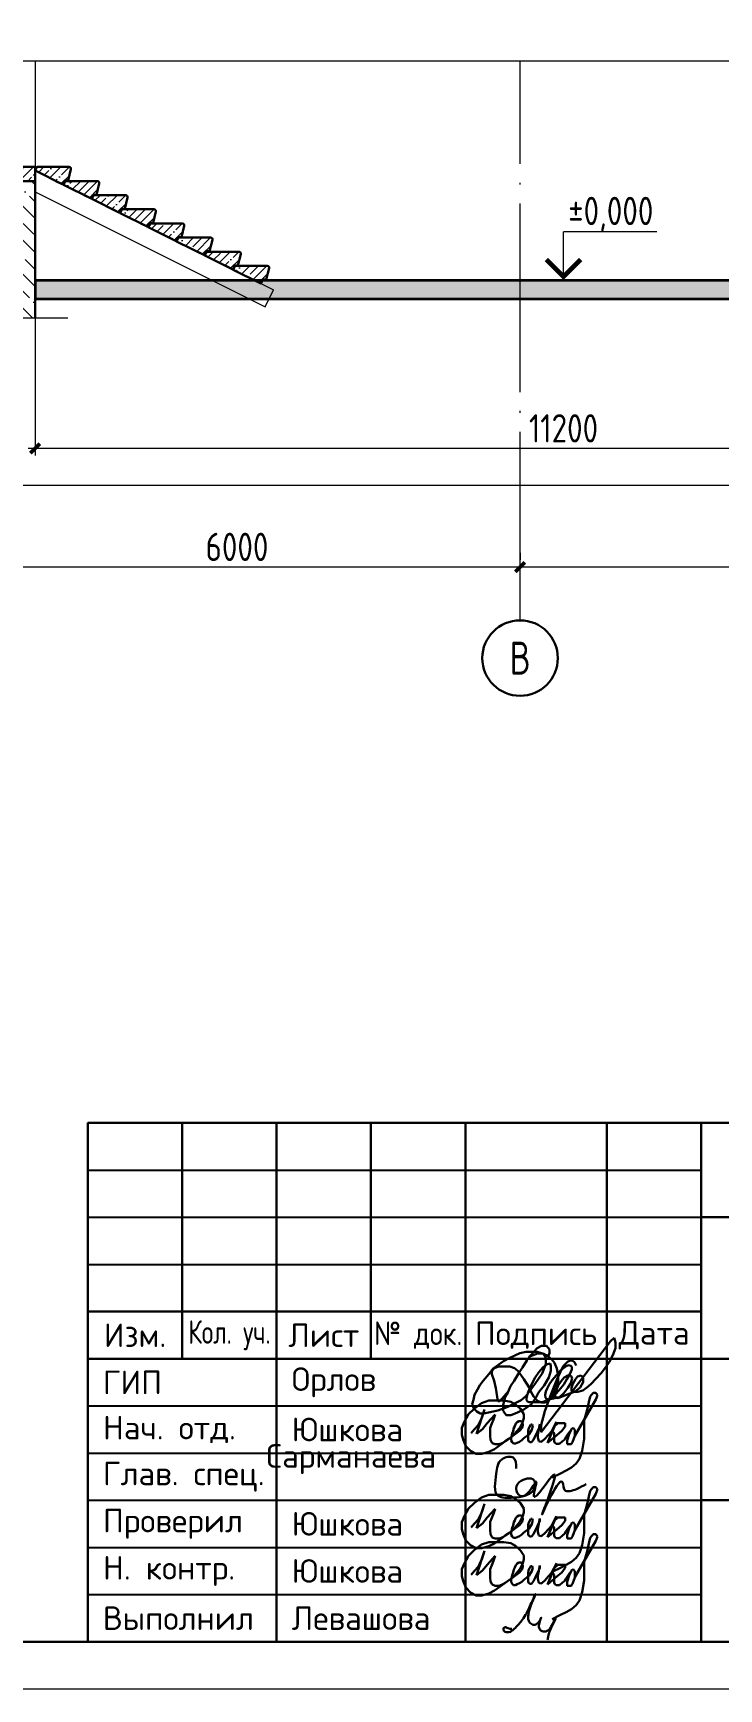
# Model space of a CAD drawing. Extents: x -965262 to 1142518, y -357520 to 71675.
# Drawn here: x 297687 to 304954, y -240088 to -222533 of the extents above; entities that cross this region are included whole.
import ezdxf

# ---------------------------------------------------------------- set-up
doc = ezdxf.new("R2010")
doc.units = 0
doc.header["$LTSCALE"] = 10
doc.linetypes.add('DOTE', pattern=[2.42, 2, -0.2, 0.02, -0.2])
doc.layers.get('0').update_dxf_attribs({"linetype": 'CONTINUOUS', "lineweight": 30})
doc.layers.get('Defpoints').update_dxf_attribs({"linetype": 'CONTINUOUS'})
for name, color, linetype, lineweight in [('DOTE', 7, 'DOTE', 9), ('полы', 3, 'CONTINUOUS', 35), ('Ростверк', 155, 'CONTINUOUS', 40), ('светиль', 40, 'CONTINUOUS', 30)]:
    doc.layers.add(name, color=color, linetype=linetype, lineweight=lineweight)
doc.styles.add('GOST 2.304', font='isocpeur.ttf', dxfattribs={"width": 0.75, "height": 250})
doc.styles.add('ГОСТ 2м', font='isocpeur.ttf', dxfattribs={"width": 0.8, "height": 250})
doc.dimstyles.new('ГОСТ 2м', dxfattribs={"dimtxt": 250, "dimasz": 100, "dimexe": 75, "dimexo": 150, "dimgap": 62.5, "dimtad": 1, "dimdec": 0, "dimtxsty": 'ГОСТ 2м', "dimblk": 'ARCHTICK', "dimcen": 150, "dimdle": 75, "dimclrd": 256, "dimclre": 256, "dimclrt": 256, "dimadec": 0, "dimazin": 0, "dimtfac": 1, "dimtdec": 0, "dimtmove": 0, "dimatfit": 3, "dimldrblk": 'OBLIQUE', "dimfxl": 1, "dimlwd": 15, "dimlwe": 15, "dimarcsym": 0})

# ---------------------------------------------------------------- blocks, each defined once
blk = doc.blocks.new('_ArchTick')
at = {"color": 0, "linetype": 'ByBlock', "lineweight": 0, "const_width": 0.4}
blk.add_lwpolyline([(-0.5, -0.5), (0.5, 0.5)], dxfattribs=at)
blk = doc.blocks.new('*D1704')
at = {"lineweight": 15, "ltscale": 100, "transparency": 16777216}
for p, q in [((302772, -228193), (308922, -228193)), ((302847, -228043), (302847, -228118)), ((308847, -228043), (308847, -228118))]:
    blk.add_line(p, q, dxfattribs=at)
at = {"layer": 'Defpoints', "color": 0, "lineweight": 15, "ltscale": 100, "transparency": 16777216}
for p in [(302847, -228193), (308847, -228193), (308847, -228193)]:
    blk.add_point(p, dxfattribs=at)
at = {"lineweight": 15, "ltscale": 100, "transparency": 16777216, "xscale": 100, "yscale": 100, "zscale": 100, "rotation": 180}
blk.add_blockref('_ArchTick', (302847, -228193), dxfattribs=at)
at = {"lineweight": 15, "ltscale": 100, "transparency": 16777216, "xscale": 100, "yscale": 100, "zscale": 100}
blk.add_blockref('_ArchTick', (308847, -228193), dxfattribs=at)
at = {"lineweight": 15, "ltscale": 100, "transparency": 16777216, "insert": (305847, -227980), "char_height": 250, "attachment_point": 5, "style": 'ГОСТ 2м'}
blk.add_mtext('{\\H1.2x;6000}', dxfattribs=at)
blk = doc.blocks.new('_Oblique')
at = {"color": 0, "linetype": 'ByBlock', "lineweight": -2}
blk.add_line((-0.5, -0.5), (0.5, 0.5), dxfattribs=at)
blk = doc.blocks.new('*D1705')
at = {"lineweight": 15, "ltscale": 100, "transparency": 16777216}
for p, q in [((296772, -228193), (302922, -228193)), ((302847, -228043), (302847, -228118)), ((296847, -228343), (296847, -228268))]:
    blk.add_line(p, q, dxfattribs=at)
at = {"layer": 'Defpoints', "color": 0, "lineweight": 15, "ltscale": 100, "transparency": 16777216}
for p in [(296847, -228193), (302847, -228193), (302847, -228193)]:
    blk.add_point(p, dxfattribs=at)
at = {"lineweight": 15, "ltscale": 100, "transparency": 16777216, "xscale": 100, "yscale": 100, "zscale": 100, "rotation": 180}
blk.add_blockref('_ArchTick', (296847, -228193), dxfattribs=at)
at = {"lineweight": 15, "ltscale": 100, "transparency": 16777216, "xscale": 100, "yscale": 100, "zscale": 100}
blk.add_blockref('_ArchTick', (302847, -228193), dxfattribs=at)
at = {"lineweight": 15, "ltscale": 100, "transparency": 16777216, "insert": (299847, -227980), "char_height": 250, "attachment_point": 5, "style": 'ГОСТ 2м'}
blk.add_mtext('{\\H1.2x;6000}', dxfattribs=at)
blk = doc.blocks.new('ступень')
at = {"lineweight": 15, "ltscale": 50}
h = blk.add_hatch(dxfattribs=at)
h.set_pattern_fill('ANSI35', color=256, scale=20, style=0)
h.paths.add_polyline_path([(-897032, 1029709, 0.48639), (-897051, 1029734), (-897388, 1029734, 0.284079), (-897393, 1029731), (-897411, 1029694), (-897117, 1029547), (-897098, 1029586, -0.284079), (-897093, 1029589), (-897061, 1029589)])
at = {"ltscale": 7.5}
for p, q in [((-897411, 1029694), (-897393, 1029731)), ((-897117, 1029547), (-897411, 1029694)), ((-897388, 1029734), (-897051, 1029734)), ((-897321, 1029734), (-897051, 1029734)), ((-897061, 1029589), (-897032, 1029709)), ((-897117, 1029547), (-897191, 1029584)), ((-897098, 1029586), (-897117, 1029547)), ((-897061, 1029589), (-897093, 1029589))]:
    blk.add_line(p, q, dxfattribs=at)
for centre, radius, start, end in [((-897388, 1029729), 5, 90, 153.4349), ((-897051, 1029714), 20, 346.2488, 90), ((-897093, 1029584), 5, 90, 153.4349)]:
    blk.add_arc(centre, radius, start, end, dxfattribs=at)
blk = doc.blocks.new('*D1717')
at = {"lineweight": 15, "ltscale": 50, "transparency": 16777216}
for p, q in [((297708, -225301), (297708, -227011)), ((308908, -225301), (308908, -227011)), ((308983, -226936), (297633, -226936))]:
    blk.add_line(p, q, dxfattribs=at)
at = {"layer": 'Defpoints', "color": 0, "lineweight": 15, "ltscale": 50, "transparency": 16777216}
for p in [(297708, -225151), (308908, -225151), (297708, -226936)]:
    blk.add_point(p, dxfattribs=at)
at = {"lineweight": 15, "ltscale": 50, "transparency": 16777216, "xscale": 100, "yscale": 100, "zscale": 100, "rotation": 180}
blk.add_blockref('_ArchTick', (297708, -226936), dxfattribs=at)
at = {"lineweight": 15, "ltscale": 50, "transparency": 16777216, "xscale": 100, "yscale": 100, "zscale": 100}
blk.add_blockref('_ArchTick', (308908, -226936), dxfattribs=at)
at = {"lineweight": 15, "ltscale": 50, "transparency": 16777216, "insert": (303308, -226723), "char_height": 250, "attachment_point": 5, "style": 'ГОСТ 2м'}
blk.add_mtext('{\\H1.2x;11200}', dxfattribs=at)
blk = doc.blocks.new('12314')
at = {"layer": 'светиль', "color": 7, "lineweight": 30}
for p, q in [((-140565.34, -9025.42), (-140566.15, -9025.6)), ((-140564.57, -9025.42), (-140565.34, -9025.42)), ((-140564.33, -9025.41), (-140564.8, -9025.96)), ((-140563.88, -9025.42), (-140564.57, -9025.42)), ((-140563.86, -9024.92), (-140564.33, -9025.41)), ((-140563.17, -9025.64), (-140563.88, -9025.42)), ((-140562.25, -9025.58), (-140562.25, -9025.09)), ((-140553.84, -9025.85), (-140553.48, -9024.93)), ((-140569.86, -9028.04), (-140569.59, -9027.58)), ((-140568.97, -9027.12), (-140569.69, -9027.65)), ((-140569.59, -9027.58), (-140568.96, -9027.35)), ((-140568.33, -9026.67), (-140568.97, -9027.12)), ((-140568.96, -9027.35), (-140568.18, -9027.35)), ((-140567.57, -9026.24), (-140568.33, -9026.67)), ((-140568.18, -9027.35), (-140567.49, -9027.35)), ((-140566.84, -9025.89), (-140567.57, -9026.24)), ((-140567.49, -9027.35), (-140566.88, -9027.58)), ((-140566.88, -9027.58), (-140566.44, -9027.96)), ((-140566.15, -9025.6), (-140566.84, -9025.89)), ((-140565.84, -9027.49), (-140566.24, -9028.17)), ((-140565.26, -9026.56), (-140565.84, -9027.49)), ((-140564.8, -9025.96), (-140565.26, -9026.56)), ((-140563.83, -9025.64), (-140564.97, -9026.08)), ((-140563.03, -9025.64), (-140563.83, -9025.64)), ((-140563.14, -9027.49), (-140563.64, -9028.1)), ((-140563.2, -9028.3), (-140562.73, -9027.06)), ((-140562.54, -9025.9), (-140563.17, -9025.64)), ((-140562.64, -9027.1), (-140563.14, -9027.49)), ((-140562.73, -9026.18), (-140563.03, -9025.64)), ((-140562.73, -9027.06), (-140562.73, -9026.18)), ((-140562.21, -9026.96), (-140562.64, -9027.1)), ((-140561.96, -9026.39), (-140562.54, -9025.9)), ((-140562.48, -9026.16), (-140562.25, -9025.58)), ((-140562.06, -9027.2), (-140562.21, -9026.96)), ((-140562.06, -9027.96), (-140562.06, -9027.2)), ((-140561.57, -9026.86), (-140561.96, -9026.39)), ((-140561.27, -9027.61), (-140561.57, -9026.86)), ((-140561.11, -9028.6), (-140561.27, -9027.61)), ((-140561.23, -9029), (-140560.44, -9027.33)), ((-140560.4, -9027.57), (-140560.77, -9027.9)), ((-140560.44, -9027.33), (-140559.85, -9026.75)), ((-140560.04, -9027.3), (-140560.4, -9027.57)), ((-140559.71, -9027.2), (-140560.04, -9027.3)), ((-140559.85, -9026.75), (-140559.52, -9026.57)), ((-140559.42, -9027.27), (-140559.71, -9027.2)), ((-140559.52, -9026.57), (-140559.22, -9026.57)), ((-140559.27, -9027.42), (-140559.42, -9027.27)), ((-140559.27, -9027.77), (-140559.27, -9027.42)), ((-140559.22, -9026.57), (-140558.92, -9026.81)), ((-140558.92, -9026.81), (-140558.69, -9027.25)), ((-140555.38, -9028.26), (-140554.82, -9027.5)), ((-140554.82, -9027.5), (-140554.34, -9026.8)), ((-140554.34, -9026.8), (-140553.84, -9025.85)), ((-140571.04, -9029.28), (-140571.46, -9029.82)), ((-140570.3, -9028.39), (-140571.04, -9029.28)), ((-140569.69, -9027.65), (-140570.3, -9028.39)), ((-140569.86, -9028.4), (-140569.86, -9028.04)), ((-140569.59, -9029.26), (-140569.86, -9028.4)), ((-140569.36, -9030.25), (-140569.59, -9029.26)), ((-140566.92, -9029.25), (-140567.41, -9029.95)), ((-140566.24, -9028.17), (-140566.92, -9029.25)), ((-140566.44, -9027.96), (-140566.02, -9028.46)), ((-140566.02, -9028.46), (-140565.66, -9029.03)), ((-140565.66, -9029.03), (-140565.26, -9029.64)), ((-140565.39, -9031.3), (-140564.18, -9029.72)), ((-140565.26, -9029.64), (-140564.95, -9030.14)), ((-140564.4, -9029.32), (-140564.7, -9029.97)), ((-140564.16, -9028.81), (-140564.4, -9029.32)), ((-140564.18, -9029.72), (-140563.2, -9028.3)), ((-140563.64, -9028.1), (-140564.16, -9028.81)), ((-140562.97, -9029.89), (-140562.35, -9028.81)), ((-140562.3, -9029.77), (-140562.54, -9030.28)), ((-140562.35, -9028.81), (-140562.06, -9027.96)), ((-140561.87, -9029.18), (-140562.3, -9029.77)), ((-140562.02, -9030.97), (-140561.23, -9029)), ((-140560.77, -9027.9), (-140561.87, -9029.18)), ((-140561.33, -9030.12), (-140561.11, -9029.29)), ((-140561.11, -9029.29), (-140561.11, -9028.6)), ((-140560.71, -9029.29), (-140561.09, -9029.88)), ((-140560.99, -9030.54), (-140560.36, -9029.73)), ((-140560.32, -9028.83), (-140560.71, -9029.29)), ((-140560.36, -9029.73), (-140559.94, -9029.04)), ((-140559.82, -9028.54), (-140560.32, -9028.83)), ((-140559.94, -9029.04), (-140559.56, -9028.37)), ((-140559.41, -9028.54), (-140559.82, -9028.54)), ((-140559.8, -9030.21), (-140559.41, -9029.59)), ((-140559.56, -9028.37), (-140559.27, -9027.77)), ((-140559.25, -9028.91), (-140559.41, -9028.54)), ((-140559.41, -9029.59), (-140559.25, -9028.91)), ((-140559.16, -9029.68), (-140559.34, -9030.17)), ((-140558.8, -9029.03), (-140559.16, -9029.68)), ((-140558.54, -9028.69), (-140558.8, -9029.03)), ((-140558.03, -9028.57), (-140558.54, -9028.69)), ((-140558.16, -9030.16), (-140557.76, -9029.45)), ((-140557.76, -9028.86), (-140558.03, -9028.57)), ((-140557.76, -9029.45), (-140557.76, -9028.86)), ((-140557.36, -9030.17), (-140556.76, -9029.71)), ((-140556.76, -9029.71), (-140555.38, -9028.26)), ((-140572.3, -9031.79), (-140572.49, -9032.37)), ((-140572.17, -9031.14), (-140572.3, -9031.79)), ((-140571.77, -9030.41), (-140572.17, -9031.14)), ((-140571.46, -9029.82), (-140571.77, -9030.41)), ((-140569.1, -9031.98), (-140569.36, -9030.25)), ((-140568.83, -9031.98), (-140569.1, -9031.98)), ((-140567.67, -9030.62), (-140568.83, -9031.98)), ((-140568.11, -9031.44), (-140568.36, -9032.46)), ((-140567.85, -9031.02), (-140568.11, -9031.44)), ((-140567.41, -9029.95), (-140567.85, -9031.02)), ((-140566.97, -9032.3), (-140566.01, -9031.84)), ((-140566.01, -9031.84), (-140565.39, -9031.3)), ((-140565.22, -9031.17), (-140565.31, -9031.55)), ((-140565.31, -9031.55), (-140565.31, -9031.83)), ((-140565.31, -9031.83), (-140565.15, -9032.01)), ((-140565.07, -9030.79), (-140565.22, -9031.17)), ((-140564.92, -9030.46), (-140565.1, -9030.81)), ((-140564.95, -9030.14), (-140564.67, -9030.77)), ((-140564.7, -9029.97), (-140564.92, -9030.46)), ((-140564.69, -9032.4), (-140564.05, -9031.53)), ((-140564.67, -9030.77), (-140564.3, -9031.38)), ((-140564.3, -9031.38), (-140563.85, -9031.91)), ((-140564.05, -9031.53), (-140563.69, -9030.8)), ((-140563.85, -9031.91), (-140563.29, -9032.14)), ((-140563.69, -9030.8), (-140562.97, -9029.89)), ((-140563.17, -9032.1), (-140562.57, -9031.83)), ((-140562.85, -9033.28), (-140562.02, -9030.97)), ((-140562.72, -9030.69), (-140562.83, -9031.1)), ((-140562.83, -9031.1), (-140562.75, -9031.5)), ((-140562.79, -9032.14), (-140562.24, -9031.69)), ((-140562.75, -9031.5), (-140562.62, -9031.65)), ((-140562.54, -9030.28), (-140562.72, -9030.69)), ((-140562.62, -9031.65), (-140562.35, -9031.73)), ((-140562.57, -9031.83), (-140561.91, -9031.51)), ((-140562.35, -9031.73), (-140560.91, -9031.44)), ((-140562.24, -9031.69), (-140561.96, -9031.29)), ((-140561.96, -9031.29), (-140561.61, -9030.7)), ((-140561.91, -9031.51), (-140560.99, -9030.54)), ((-140561.61, -9030.7), (-140561.33, -9030.12)), ((-140561.38, -9030.53), (-140561.5, -9030.94)), ((-140561.5, -9030.94), (-140561.5, -9031.27)), ((-140561.5, -9031.27), (-140561.38, -9031.45)), ((-140561.09, -9029.88), (-140561.38, -9030.53)), ((-140561.38, -9031.45), (-140561.1, -9031.55)), ((-140561.1, -9031.55), (-140559.91, -9031.09)), ((-140560.91, -9031.44), (-140560.36, -9030.89)), ((-140560.36, -9030.89), (-140559.8, -9030.21)), ((-140559.91, -9031.09), (-140558.85, -9030.69)), ((-140559.34, -9030.17), (-140559.34, -9030.53)), ((-140559.34, -9030.53), (-140559.22, -9030.72)), ((-140559.22, -9030.72), (-140558.47, -9030.72)), ((-140558.85, -9030.69), (-140558.16, -9030.16)), ((-140558.47, -9030.72), (-140557.84, -9030.53)), ((-140557.84, -9030.53), (-140557.36, -9030.17)), ((-140572.49, -9032.37), (-140572.25, -9032.93)), ((-140572.25, -9032.93), (-140571.86, -9033.33)), ((-140571.86, -9033.33), (-140571.43, -9033.6)), ((-140571.43, -9033.6), (-140570.92, -9033.6)), ((-140570.92, -9033.6), (-140569.07, -9033.19)), ((-140569.07, -9033.19), (-140567.78, -9032.69)), ((-140568.36, -9032.46), (-140568.36, -9033.22)), ((-140568.36, -9033.22), (-140568, -9033.8)), ((-140568, -9033.8), (-140567.37, -9033.8)), ((-140567.78, -9032.69), (-140566.97, -9032.3)), ((-140567.37, -9033.8), (-140566.58, -9033.5)), ((-140566.58, -9033.5), (-140565.62, -9033.07)), ((-140565.62, -9033.07), (-140564.69, -9032.4)), ((-140565.15, -9032.01), (-140564.95, -9032.09)), ((-140564.95, -9032.09), (-140564.71, -9032.09)), ((-140564.71, -9032.09), (-140564.33, -9032.09)), ((-140564.34, -9032.1), (-140563.17, -9032.1)), ((-140563.33, -9035.09), (-140563.1, -9034.11)), ((-140563.29, -9032.14), (-140562.79, -9032.14)), ((-140563.1, -9034.11), (-140562.85, -9033.28)), ((-140563.33, -9036.08), (-140563.33, -9035.09))]:
    blk.add_line(p, q, dxfattribs=at)
at = {"layer": 'светиль', "color": 7}
for p, q in [((-140563.31, -9024.63), (-140563.86, -9024.92)), ((-140554.16, -9024.02), (-140563.33, -9036.08)), ((-140562.63, -9024.63), (-140563.31, -9024.63)), ((-140562.25, -9025.09), (-140562.63, -9024.63)), ((-140553.68, -9023.57), (-140554.16, -9024.02)), ((-140553.48, -9024.17), (-140553.68, -9023.57)), ((-140553.48, -9024.93), (-140553.48, -9024.17))]:
    blk.add_line(p, q, dxfattribs=at)
blk = doc.blocks.new('12345')
at = {"layer": 'светиль', "color": 7, "lineweight": 30}
for p, q in [((-140557.05, -9038.33), (-140557.25, -9039.09)), ((-140556.66, -9037.86), (-140557.05, -9038.33)), ((-140556.33, -9037.86), (-140556.66, -9037.86)), ((-140556.11, -9038.15), (-140556.33, -9037.86)), ((-140556.32, -9038.73), (-140556.11, -9038.15)), ((-140573.2, -9040.71), (-140573.7, -9041.68)), ((-140572.41, -9039.94), (-140573.2, -9040.71)), ((-140571.46, -9039.22), (-140572.41, -9039.94)), ((-140571.06, -9040.06), (-140572.14, -9043.29)), ((-140570.49, -9038.9), (-140571.46, -9039.22)), ((-140571.43, -9041.18), (-140571.06, -9040.06)), ((-140570.71, -9041.9), (-140569.64, -9040.72)), ((-140569.42, -9038.9), (-140570.49, -9038.9)), ((-140569.64, -9040.72), (-140569.89, -9041.38)), ((-140568.52, -9038.9), (-140569.42, -9038.9)), ((-140567.56, -9039.05), (-140568.52, -9038.9)), ((-140566.95, -9039.39), (-140567.56, -9039.05)), ((-140566.31, -9039.99), (-140566.95, -9039.39)), ((-140565.87, -9040.67), (-140566.31, -9039.99)), ((-140565.87, -9041.2), (-140565.87, -9040.67)), ((-140559.1, -9043.56), (-140556.32, -9038.73)), ((-140557.41, -9039.95), (-140557.85, -9041.53)), ((-140557.25, -9039.09), (-140557.41, -9039.95)), ((-140573.7, -9041.68), (-140574.05, -9042.49)), ((-140574.05, -9042.49), (-140574.05, -9043.41)), ((-140572.84, -9043.22), (-140572.42, -9042.74)), ((-140572.42, -9042.74), (-140571.87, -9042.12)), ((-140572.14, -9043.29), (-140571.35, -9042.66)), ((-140571.87, -9042.12), (-140571.63, -9041.61)), ((-140571.63, -9041.61), (-140571.43, -9041.18)), ((-140571.35, -9042.66), (-140570.71, -9041.9)), ((-140570.11, -9041.93), (-140570.33, -9042.48)), ((-140570.33, -9042.48), (-140570.33, -9043.11)), ((-140569.89, -9041.38), (-140570.11, -9041.93)), ((-140567.29, -9042.94), (-140567.38, -9043.27)), ((-140567.32, -9043.57), (-140566.41, -9042.91)), ((-140567.17, -9042.51), (-140567.29, -9042.94)), ((-140567.05, -9042.26), (-140567.17, -9042.51)), ((-140566.92, -9041.93), (-140567.05, -9042.26)), ((-140566.72, -9041.73), (-140566.92, -9041.93)), ((-140566.86, -9043.05), (-140566.38, -9042.48)), ((-140566.51, -9041.6), (-140566.72, -9041.73)), ((-140566.18, -9041.6), (-140566.51, -9041.6)), ((-140566.41, -9042.91), (-140566.06, -9042.48)), ((-140566.38, -9042.48), (-140566.02, -9041.8)), ((-140566.02, -9041.8), (-140566.18, -9041.6)), ((-140566.06, -9042.48), (-140565.98, -9042.1)), ((-140566.02, -9041.8), (-140565.87, -9041.2)), ((-140565.98, -9042.1), (-140566.02, -9041.8)), ((-140565.22, -9042.67), (-140565.29, -9042.92)), ((-140565.29, -9042.92), (-140565.29, -9043.17)), ((-140565.1, -9042.35), (-140565.22, -9042.67)), ((-140565.21, -9043.37), (-140564.8, -9042.76)), ((-140564.94, -9042.08), (-140565.1, -9042.35)), ((-140564.75, -9042.08), (-140564.94, -9042.08)), ((-140564.8, -9042.76), (-140564.66, -9042.25)), ((-140564.66, -9042.25), (-140564.75, -9042.08)), ((-140564.05, -9042.98), (-140563.75, -9042.33)), ((-140563.75, -9042), (-140563.95, -9043.15)), ((-140563.75, -9042.33), (-140563.75, -9042)), ((-140561.55, -9041.69), (-140562.73, -9044.51)), ((-140562.21, -9042.97), (-140561.9, -9042.38)), ((-140561.9, -9042.38), (-140561.55, -9041.69)), ((-140561.37, -9041.9), (-140561.9, -9042.38)), ((-140561.47, -9043.46), (-140560.81, -9042.92)), ((-140560.81, -9041.9), (-140561.37, -9041.9)), ((-140560.38, -9041.9), (-140560.81, -9041.9)), ((-140560.81, -9042.92), (-140560.38, -9042.31)), ((-140560.38, -9042.31), (-140560.38, -9041.9)), ((-140559.54, -9042.71), (-140559.84, -9043.32)), ((-140559.75, -9042.98), (-140559.55, -9042.72)), ((-140559.3, -9042.49), (-140559.57, -9042.67)), ((-140559.1, -9042.75), (-140559.3, -9042.49)), ((-140559.1, -9043.58), (-140559.1, -9042.75)), ((-140557.85, -9041.53), (-140557.85, -9042.71)), ((-140557.85, -9042.71), (-140557.85, -9043.98)), ((-140574.05, -9043.41), (-140573.91, -9044.04)), ((-140573.91, -9044.04), (-140573.52, -9044.92)), ((-140573.52, -9044.92), (-140572.91, -9045.57)), ((-140570.33, -9043.11), (-140570.33, -9043.58)), ((-140570.33, -9043.58), (-140570.25, -9044.1)), ((-140570.25, -9044.1), (-140570.05, -9044.52)), ((-140570.05, -9044.52), (-140569.67, -9044.68)), ((-140569.75, -9045.31), (-140567.32, -9043.57)), ((-140569.67, -9044.68), (-140569.13, -9044.68)), ((-140569.13, -9044.68), (-140568.64, -9044.49)), ((-140568.64, -9044.49), (-140568.32, -9044.29)), ((-140568.32, -9044.29), (-140567.84, -9043.94)), ((-140567.84, -9043.94), (-140567.32, -9043.57)), ((-140567.38, -9043.27), (-140567.53, -9043.89)), ((-140567.53, -9043.89), (-140567.53, -9044.17)), ((-140567.53, -9044.17), (-140567.42, -9044.42)), ((-140567.42, -9044.42), (-140567.23, -9044.58)), ((-140567.32, -9043.57), (-140566.86, -9043.05)), ((-140567.23, -9044.58), (-140566.96, -9044.58)), ((-140566.96, -9044.58), (-140566.73, -9044.48)), ((-140566.73, -9044.48), (-140566.43, -9044.34)), ((-140566.43, -9044.34), (-140566.14, -9044.15)), ((-140566.14, -9044.15), (-140565.86, -9043.89)), ((-140565.86, -9043.89), (-140565.21, -9043.37)), ((-140565.29, -9043.17), (-140565.29, -9043.66)), ((-140565.29, -9043.66), (-140565.29, -9044.11)), ((-140565.29, -9044.11), (-140565.2, -9044.32)), ((-140565.2, -9044.32), (-140565.05, -9044.41)), ((-140565.05, -9044.41), (-140564.85, -9044.41)), ((-140564.85, -9044.41), (-140564.57, -9044.09)), ((-140564.57, -9044.09), (-140564.35, -9043.62)), ((-140564.35, -9043.62), (-140564.05, -9042.98)), ((-140563.95, -9043.15), (-140564.01, -9043.51)), ((-140564.01, -9043.51), (-140564.01, -9043.77)), ((-140564.01, -9043.77), (-140563.92, -9044.1)), ((-140563.92, -9044.1), (-140563.85, -9044.29)), ((-140563.85, -9044.29), (-140563.62, -9044.36)), ((-140563.62, -9044.36), (-140563.42, -9044.29)), ((-140563.42, -9044.29), (-140563.06, -9043.97)), ((-140563.06, -9043.97), (-140562.6, -9043.43)), ((-140562.73, -9044.51), (-140562.09, -9043)), ((-140562.73, -9044.51), (-140561.47, -9043.46)), ((-140562.6, -9043.43), (-140562.21, -9042.97)), ((-140562.09, -9043), (-140561.94, -9043.08)), ((-140561.94, -9043.08), (-140561.85, -9043.24)), ((-140561.85, -9043.24), (-140561.85, -9043.58)), ((-140561.85, -9043.58), (-140561.85, -9043.8)), ((-140561.85, -9043.8), (-140561.85, -9044.05)), ((-140561.85, -9044.05), (-140561.85, -9044.26)), ((-140561.85, -9044.26), (-140561.75, -9044.47)), ((-140561.75, -9044.47), (-140561.57, -9044.62)), ((-140561.57, -9044.62), (-140561.32, -9044.62)), ((-140561.32, -9044.62), (-140561.15, -9044.62)), ((-140561.15, -9044.62), (-140560.72, -9044.27)), ((-140560.72, -9044.27), (-140560.47, -9044.07)), ((-140560.47, -9044.07), (-140560.28, -9043.75)), ((-140560.28, -9043.75), (-140560.03, -9043.35)), ((-140559.84, -9043.32), (-140560.12, -9044.18)), ((-140560.12, -9044.18), (-140560.12, -9044.67)), ((-140560.12, -9044.67), (-140559.6, -9044.67)), ((-140560.03, -9043.35), (-140559.75, -9042.98)), ((-140559.6, -9044.67), (-140559.43, -9044.42)), ((-140559.43, -9044.42), (-140559.1, -9043.58)), ((-140557.85, -9043.98), (-140558.12, -9045.55)), ((-140572.91, -9045.57), (-140572.18, -9045.96)), ((-140572.18, -9045.96), (-140571.44, -9045.96)), ((-140571.44, -9045.96), (-140570.48, -9045.69)), ((-140570.48, -9045.69), (-140569.75, -9045.31)), ((-140558.91, -9047.24), (-140559.54, -9047.77)), ((-140558.46, -9046.62), (-140558.91, -9047.24)), ((-140558.12, -9045.55), (-140558.46, -9046.62)), ((-140561.01, -9048.54), (-140562.09, -9049.1)), ((-140560.24, -9048.16), (-140561.01, -9048.54)), ((-140559.54, -9047.77), (-140560.24, -9048.16))]:
    blk.add_line(p, q, dxfattribs=at)

msp = doc.modelspace()

# ---------------------------------------------------------------- hatches: boundary and pattern name
at = {"lineweight": 15}
h = msp.add_hatch(dxfattribs=at)
h.set_pattern_fill('ANSI35', color=256, scale=20)
h.set_pattern_definition([(45, (-2741135.43, -41378.45), (-89.802561, 89.802561), []), (45, (-2741045.63, -41378.45), (-89.802561, 89.802561), [158.75, -31.75, 0, -31.75])])
h.paths.add_polyline_path([(295282.5, -223376.1, 0.4863897), (295263.1, -223351.3), (294977.3, -223351.3, -0.4863897), (294957.9, -223326.6), (294982.5, -223226.1, 0.4863897), (294963.1, -223201.3), (294677.3, -223201.3, -0.4863897), (294657.9, -223176.6), (294682.5, -223076.1, 0.4863897), (294663.1, -223051.3), (294377.3, -223051.3, -0.4863897), (294357.9, -223026.6), (294382.5, -222926.1, 0.4863897), (294363.1, -222901.3), (294077.3, -222901.3, -0.4863897), (294057.9, -222876.6), (294069.3, -222829.9), (293630.2, -222829.9), (296022.6, -224026.1), (296022.6, -224101.1), (296847.1, -224101.1), (296847.1, -223951.1), (296177.4, -223951.1, -0.4863897), (296158, -223926.3), (296182.5, -223826.1, 0.4863897), (296163.1, -223801.3), (295877.3, -223801.3, -0.4863897), (295857.9, -223776.6), (295882.5, -223676.1, 0.4863897), (295863.1, -223651.3), (295577.3, -223651.3, -0.4863897), (295557.9, -223626.6), (295582.5, -223526.1, 0.4863897), (295563.1, -223501.3), (295277.3, -223501.3, -0.4863897), (295257.9, -223476.6)])
h.paths.add_polyline_path([(297327.5, -223951.1), (296847.1, -223951.1), (296847.1, -224101.1), (297327.5, -224101.1)])
h.paths.add_polyline_path([(297327.5, -224101.1), (297707.5, -224101.1), (297707.5, -223951.1), (297327.5, -223951.1)])
h = msp.add_hatch(dxfattribs=at)
h.set_pattern_fill('ANSI35', color=256, scale=40, angle=90)
h.set_pattern_definition([(135, (-2741135.43, -41378.45), (-179.605122, -179.605122), []), (135, (-2741135.43, -41198.85), (-179.605122, -179.605122), [317.5, -63.5, 0, -63.5])])
h.paths.add_polyline_path([(292057.5, -224101.1), (291657.5, -224101.1), (291657.5, -225151.1), (292057.5, -225151.1)])
h.paths.add_polyline_path([(292057.5, -225151.1), (291657.7, -225151.1), (291657.5, -225151.1), (291657.5, -225551.1), (292057.5, -225551.1)])
h.paths.add_polyline_path([(297307.5, -225551.1), (297707.5, -225551.1), (297707.5, -224101.1), (297307.5, -224101.1)])
h = msp.add_hatch(dxfattribs=at)
h.set_pattern_fill('ANSI35', color=3, scale=40)
h.set_pattern_definition([(45, (-2741135.43, -41378.45), (-179.605122, 179.605122), []), (45, (-2740955.82, -41378.45), (-179.605122, 179.605122), [317.5, -63.5, 0, -63.5])])
h.paths.add_polyline_path([(315055.5, -225152.7), (314847.1, -225151.1), (314847.1, -225204.8)])
h.paths.add_polyline_path([(279537.1, -225301.1), (279537.1, -225151.1), (283122.5, -225151.1), (285677, -225171.1), (285677, -225181.1), (285694.5, -225181.1), (285694.5, -225201.1), (285714.5, -225201.1), (285714.5, -225231.1), (285719.5, -225231.7), (285719.5, -225351.1), (279837.1, -225351.1), (279837.1, -225301.1), (279537.1, -225301.1)])
h.paths.add_polyline_path([(285879.5, -225351.1), (285879.5, -225231.7), (285884.5, -225231.1), (285884.5, -225201.1), (285904.5, -225201.1), (285904.5, -225181.1), (285922, -225181.1), (285922, -225171.1), (288621.5, -225151.1), (289971, -225171.1), (289971, -225181.1), (289988.5, -225181.1), (289988.5, -225201.1), (290008.5, -225201.1), (290008.5, -225231.1), (290013.5, -225231.7), (290013.5, -225351.1), (285879.5, -225351.1)])
h.paths.add_polyline_path([(290173.5, -225351.1), (290173.5, -225231.7), (290178.5, -225231.1), (290178.5, -225201.1), (290198.5, -225201.1), (290198.5, -225181.1), (290216, -225181.1), (290216, -225171.1), (291657.5, -225151.1), (291657.5, -225351.1)])
h.paths.add_polyline_path([(297707.5, -225351.1), (297707.5, -225151.1), (308907.5, -225151.1), (311724.6, -225171.1), (311724.6, -225181.1), (311742.1, -225181.1), (311742.1, -225201.1), (311762.1, -225201.1), (311762.1, -225231.1), (311767.1, -225231.7), (311767.1, -225351.1)])
h.paths.add_polyline_path([(311927.1, -225351.1), (311927.1, -225231.7), (311932.1, -225231.1), (311932.1, -225201.1), (311952.1, -225201.1), (311952.1, -225181.1), (311969.6, -225181.1), (311969.6, -225171.1), (314597.1, -225151.1), (314597.1, -225301.1), (314522.1, -225301.1), (314533.2, -225351.1), (311927.1, -225351.1)])
h.paths.add_polyline_path([(314911, -225351.1), (314922.1, -225301.1), (314847.1, -225301.1), (314847.1, -225205), (315346.6, -225329.9), (315346.6, -225351.1), (314911, -225351.1)])

# ---------------------------------------------------------------- linework, layer by layer
at = {"color": 5, "lineweight": 15, "ltscale": 50}
for p, q in [((315346.6, -222829.9, 5394.8), (297345.5, -222829.9, 5394.8)), ((294887.3, -225551.1, 5394.8), (298053.5, -225551.1, 5394.8)), ((315346.6, -227329.9, 5394.8), (297345.5, -227329.9, 5394.8))]:
    msp.add_line(p, q, dxfattribs=at)
at = {"lineweight": 0, "ltscale": 50}
for p, q in [((297707.5, -222829.9, 5394.8), (297707.5, -223951.1, 5394.8)), ((297707.5, -223991.1, 5394.8), (300234.7, -225254.7, 5394.8)), ((297707.5, -224214.7, 5394.8), (300145.3, -225433.6, 5394.8)), ((300145.3, -225433.6, 5394.8), (300234.7, -225254.7, 5394.8))]:
    msp.add_line(p, q, dxfattribs=at)
at = {"ltscale": 50}
for p, q in [((297327.5, -223951.1, 5394.8), (297707.5, -223951.1, 5394.8)), ((297707.5, -223951.1, 5394.8), (297707.5, -225551.1, 14552.1)), ((297327.5, -224101.1, 5394.8), (297707.5, -224101.1, 5394.8))]:
    msp.add_line(p, q, dxfattribs=at)
at = {"lineweight": 15}
msp.add_line((303307.5, -225151.1, 5394.8), (303307.5, -224638, 5394.8), dxfattribs=at)
at = {"lineweight": 15, "ltscale": 0.3}
msp.add_line((304296, -224638, 5394.8), (303307.5, -224638, 5394.8), dxfattribs=at)
for p, q in [((298267.6, -234087.8, 9801.8), (316767.6, -234087.8, 9801.8)), ((298267.6, -239587.8, 9801.8), (298267.6, -234087.8, 9801.8)), ((299267.6, -234087.8, 9801.8), (299267.6, -236587.8, 9801.8)), ((300267.6, -234087.8, 9801.8), (300267.6, -239587.8, 9801.8)), ((301267.6, -234087.8, 9801.8), (301267.6, -236587.8, 9801.8)), ((302267.6, -234087.8, 9801.8), (302267.6, -239587.8, 9801.8)), ((303767.6, -234087.8, 9801.8), (303767.6, -239587.8, 9801.8)), ((304767.6, -239587.8, 9801.8), (304767.6, -234088.8, 9801.8)), ((304767.6, -235087.8, 9801.8), (316767.6, -235087.8, 9801.8)), ((298267.6, -236087.8, 9801.8), (304767.6, -236087.8, 9801.8)), ((298267.6, -236587.8, 9801.8), (316767.6, -236587.8, 9801.8)), ((304767.6, -238087.8, 9801.8), (316767.6, -238087.8, 9801.8))]:
    msp.add_line(p, q)
at = {"lineweight": 25}
for p, q in [((298267.6, -234587.8, 9801.8), (304767.6, -234587.8, 9801.8)), ((298267.6, -235087.8, 9801.8), (304767.6, -235087.8, 9801.8)), ((298267.6, -235587.8, 9801.8), (304767.6, -235587.8, 9801.8)), ((298267.6, -237087.8, 9801.8), (304767.6, -237087.8, 9801.8)), ((298267.6, -237587.8, 9801.8), (304767.6, -237587.8, 9801.8)), ((298267.6, -238087.8, 9801.8), (304767.6, -238087.8, 9801.8)), ((298267.6, -238587.8, 9801.8), (304767.6, -238587.8, 9801.8)), ((298267.6, -239087.8, 9801.8), (304767.6, -239087.8, 9801.8))]:
    msp.add_line(p, q, dxfattribs=at)
at = {"ltscale": 100}
msp.add_line((298267.6, -239587.8, 9801.8), (316767.6, -239587.8, 9801.8), dxfattribs=at)
at = {"lineweight": 15, "elevation": 9801.8}
msp.add_lwpolyline([(317267.6, -240087.8), (317267.6, -210387.8), (275267.6, -210387.8), (275267.6, -240087.8)], close=True, dxfattribs=at)
at = {"elevation": 9801.8}
for points in [[(316767.6, -239587.8), (316767.6, -210887.8), (277267.6, -210887.8), (277267.6, -239587.8)], [(316767.6, -239587.8), (298267.6, -239587.8), (298267.6, -234087.8), (316767.6, -234087.8)]]:
    msp.add_lwpolyline(points, close=True, dxfattribs=at)
at = {"lineweight": 15, "const_width": 50, "elevation": 5394.8}
msp.add_lwpolyline([(303125.2, -224933.4), (303307.5, -225115.7), (303489.8, -224933.4)], dxfattribs=at)
at = {"layer": 'DOTE', "ltscale": 100}
msp.add_line((302847.1, -228759.1, 5394.8), (302847.1, -222829.9, 5394.8), dxfattribs=at)
at = {"layer": 'DOTE', "linetype": 'Continuous', "lineweight": 30}
msp.add_circle((302847.1, -229159.1, 5394.8), 400, dxfattribs=at)
at = {"layer": 'полы', "ltscale": 50}
for p, q in [((297707.5, -225151.1, 5394.8), (308907.5, -225151.1, 5394.8)), ((297707.5, -225151.1, 5394.8), (297707.5, -225351.1, 13407.4)), ((300432.7, -225161.6, 5394.8), (300432.7, -225151.1, 5394.8)), ((297707.5, -225351.1, 13407.4), (311767.1, -225351.1, 5394.8))]:
    msp.add_line(p, q, dxfattribs=at)
at = {"layer": 'Ростверк', "color": 0, "linetype": 'ByBlock', "lineweight": 30}
msp.add_spline([(302807.2, -237752.1, 9801.8), (302775.7, -237635.3, 9801.8), (302653.3, -237654.6, 9801.8), (302594.7, -237806.9, 9801.8), (302613.9, -238040.9, 9801.8), (302776.3, -238060, 9801.8), (302898.8, -238040.6, 9801.8), (303002.1, -237952.9, 9801.8), (302995.8, -237877.7, 9801.8), (302839.2, -237896.7, 9801.8), (302808.6, -237989.5, 9801.8), (302866.2, -238045.7, 9801.8), (303020, -237892.2, 9801.8), (302992.6, -238045.1, 9801.8), (303206.6, -237816.3, 9801.8), (303079.6, -238238.1, 9801.8), (303299.3, -237903.9, 9801.8), (303318.9, -237977.3, 9801.8), (303445.4, -237968.7, 9801.8), (303547, -237919, 9801.8)], degree=3, dxfattribs=at)
msp.add_open_spline([(302760.9, -239450.1, 9801.8), (302724.6, -239452.6, 9801.8), (302699.7, -239431, 9801.8), (302688.7, -239433.9, 9801.8), (302668.1, -239442.8, 9801.8), (302672.1, -239475.5, 9801.8), (302692.1, -239486.7, 9801.8), (302711.1, -239488.7, 9801.8), (302748.2, -239485.4, 9801.8), (302808.2, -239430.4, 9801.8), (302867.8, -239364.7, 9801.8), (302912.2, -239292.1, 9801.8), (302947.1, -239221.9, 9801.8), (302972.2, -239165.8, 9801.8), (303031.2, -239035.9, 9801.8), (302967.4, -239191.3, 9801.8), (302944.4, -239245.5, 9801.8), (302933, -239311.3, 9801.8), (302929.5, -239362.8, 9801.8), (302966.5, -239407.1, 9801.8), (303034.4, -239419.7, 9801.8), (303097, -239278, 9801.8), (303037.3, -239407.4, 9801.8), (303053, -239462.1, 9801.8), (303090.8, -239483.5, 9801.8), (303153.3, -239477.4, 9801.8), (303181.5, -239420.8, 9801.8), (303243.5, -239301.7, 9801.8), (303187.6, -239425.5, 9801.8), (303160.4, -239474.9, 9801.8), (303145.7, -239525.5, 9801.8), (303140.6, -239554.6, 9801.8), (303138.7, -239567.1, 9801.8)], degree=3, knots=[0, 0, 0, 0, 0.2975043, 0.4847258, 0.5987692, 0.7870476, 0.9695013, 1.2103337, 1.4671083, 1.8349259, 2.4022139, 2.7963302, 3.1188042, 3.534012, 3.9245364, 4.4236833, 4.9141554, 5.0766289, 5.4058204, 5.6497994, 5.873359, 6.3431706, 6.7835022, 7.020827, 7.2049808, 7.3798762, 7.8935679, 8.2160122, 8.6797881, 8.9661728, 9.2392427, 9.4249658, 9.4249658, 9.4249658, 9.4249658], dxfattribs=at)

# ---------------------------------------------------------------- block references
at = {"lineweight": 0}
for p in [(1195118.8, -1253684.9, 5394.8), (1195418.8, -1253834.9, 5394.8), (1195718.8, -1253984.9, 5394.8), (1196018.8, -1254134.9, 5394.8), (1196318.8, -1254284.9, 5394.8), (1196618.8, -1254434.9, 5394.8), (1196918.8, -1254584.9, 5394.8), (1197218.8, -1254734.9, 5394.8)]:
    msp.add_blockref('ступень', p, dxfattribs=at)
at = {"layer": 'светиль', "xscale": 80, "yscale": 80, "zscale": 80}
for name, p in [('12314', (11548138.6, 485519.3, 9801.8)), ('12345', (11548155.7, 486080, 9801.8)), ('12345', (11548155.7, 485080, 9801.8)), ('12345', (11548155.7, 484580, 9801.8))]:
    msp.add_blockref(name, p, dxfattribs=at)

# ---------------------------------------------------------------- texts
at = {"insert": (303808.5, -224453.3, 5394.8), "char_height": 300, "width": 1200, "attachment_point": 5, "style": 'GOST 2.304'}
msp.add_mtext('{\\W0.8;%%P0,000}', dxfattribs=at)
at = {"char_height": 250, "style": 'GOST 2.304'}
for s, width, insert, attachment_point in [('{\\W1;Изм.}', 1000, (298767.6, -236337.8, 9801.8), 5), ('Кол. уч.', 2039.088, (299767.6, -236337.8, 9801.8), 5), ('{\\W1;Лист}', 1000, (300767.6, -236337.8, 9801.8), 5), ('{\\W0.85;№ док.}', 3379.846, (301767.6, -236337.8, 9801.8), 5), ('{\\W1;Подпись}', 1500, (303017.6, -236337.8, 9801.8), 5), ('{\\W1;Дата}', 1000, (304267.6, -236337.8, 9801.8), 5), ('{\\W1; ГИП}', 2000, (298267.6, -236837.8, 9801.8), 4), ('{\\W1; Орлов}', 2737.418, (300267.6, -236837.8, 9801.8), 4), ('{\\W1; Нач. отд.}', 3508.35, (298267.6, -237337.8, 9801.8), 4), ('{\\W1; Юшкова}', 3977.618, (300267.6, -237337.8, 9801.8), 4), ('{\\W1; Глав. спец.}', 3893.816, (298267.6, -237837.8, 9801.8), 4), ('{\\W1; Проверил}', 3977.612, (298267.6, -238337.8, 9801.8), 4), ('{\\W1; Юшкова}', 3927.336, (300267.6, -238337.8, 9801.8), 4), ('{\\W1; Н. контр.}', 3675.948, (298267.6, -238837.8, 9801.8), 4), ('{\\W1; Юшкова}', 4229.006, (300267.6, -238837.8, 9801.8), 4), ('{\\W1; Выполнил}', 3910.574, (298267.6, -239337.8, 9801.8), 4), ('{\\W1; Левашова}', 4011.132, (300267.6, -239337.8, 9801.8), 4)]:
    msp.add_mtext_dynamic_manual_height_columns(s, width=width, gutter_width=1500, heights=[0], dxfattribs=dict(at, insert=insert, attachment_point=attachment_point))
note = msp.add_mtext_dynamic_manual_height_columns('{\\W1; }', width=500, gutter_width=0, heights=[620.8, 0], dxfattribs=dict(insert=(300158.1, -237837.8, 9801.8), char_height=250, attachment_point=4, style='GOST 2.304'))
for column, words in zip(note.columns.linked_columns, ['{\\W1;Сарманаева}']):
    column.text = words
at = {"layer": 'DOTE', "linetype": 'Continuous', "lineweight": 30, "ltscale": 100, "insert": (302847.1, -229159.1, 5394.8), "char_height": 350, "width": 800, "attachment_point": 5, "style": 'GOST 2.304'}
msp.add_mtext('В', dxfattribs=at)

# ---------------------------------------------------------------- dimensions: what is measured, and where the dimension line sits
at = {"lineweight": 15, "ltscale": 50}
dim = msp.add_linear_dim(base=(297707.5, -226935.6, 5394.8), p1=(308907.5, -225151.1, 5394.8), p2=(297707.5, -225151.1, 5394.8), text='{\\H1.2x;<>}', dimstyle='ГОСТ 2м', dxfattribs=at)
dim.commit()
dim.dimension.update_dxf_attribs({"geometry": '*D1717', "text_midpoint": (303307.5, -226723.1, 5394.8)})
at = {"lineweight": 15, "ltscale": 100}
for base, p1, p2, picture, middle in [((302847.1, -228192.7, 5394.8), (296847.1, -228192.7, 5394.8), (302847.1, -228192.7, 5394.8), '*D1705', (299847.1, -227980.2, 5394.8)), ((308847.1, -228192.7, 5394.8), (302847.1, -228192.7, 5394.8), (308847.1, -228192.7, 5394.8), '*D1704', (305847.1, -227980.2, 5394.8))]:
    dim = msp.add_linear_dim(base=base, p1=p1, p2=p2, text='{\\H1.2x;<>}', dimstyle='ГОСТ 2м', dxfattribs=at)
    dim.commit()
    dim.dimension.update_dxf_attribs({"geometry": picture, "text_midpoint": middle})

doc.saveas('drawing.dxf')
